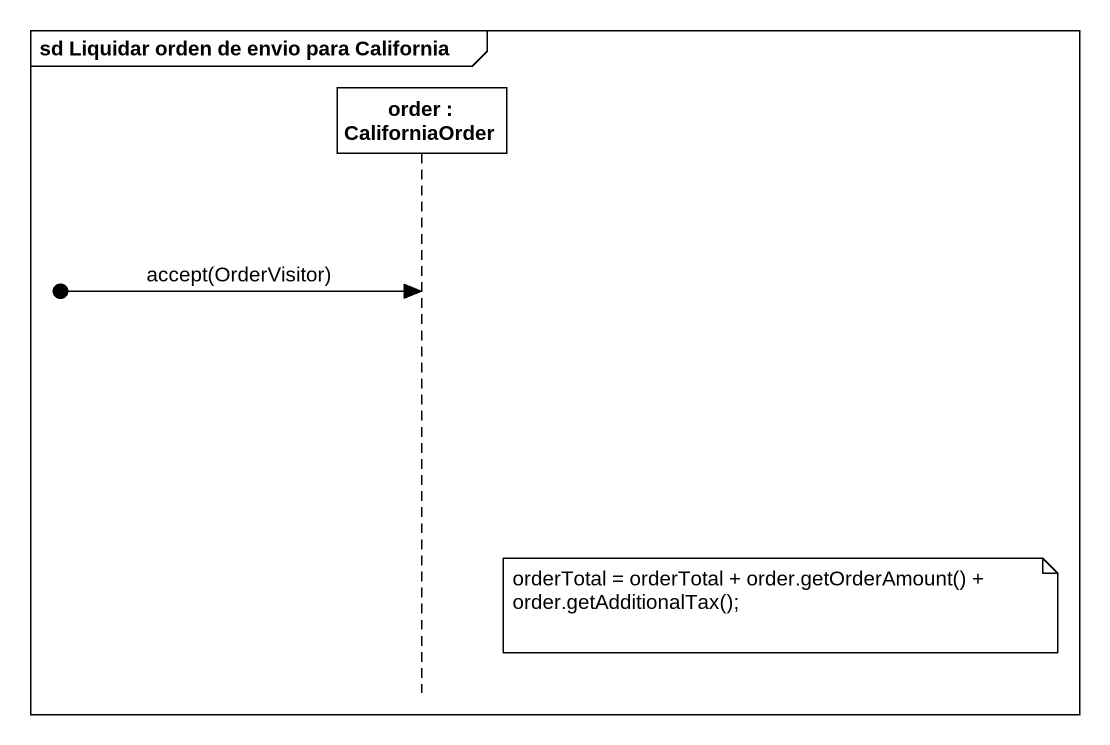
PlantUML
@startuml
mainframe sd Liquidar orden de envio para California
hide footbox
participant "order : CaliforniaOrder" as order

[o-> order : accept(OrderVisitor)
note right of order : orderTotal = orderTotal + order.getOrderAmount() + order.getAdditionalTax();
@enduml
